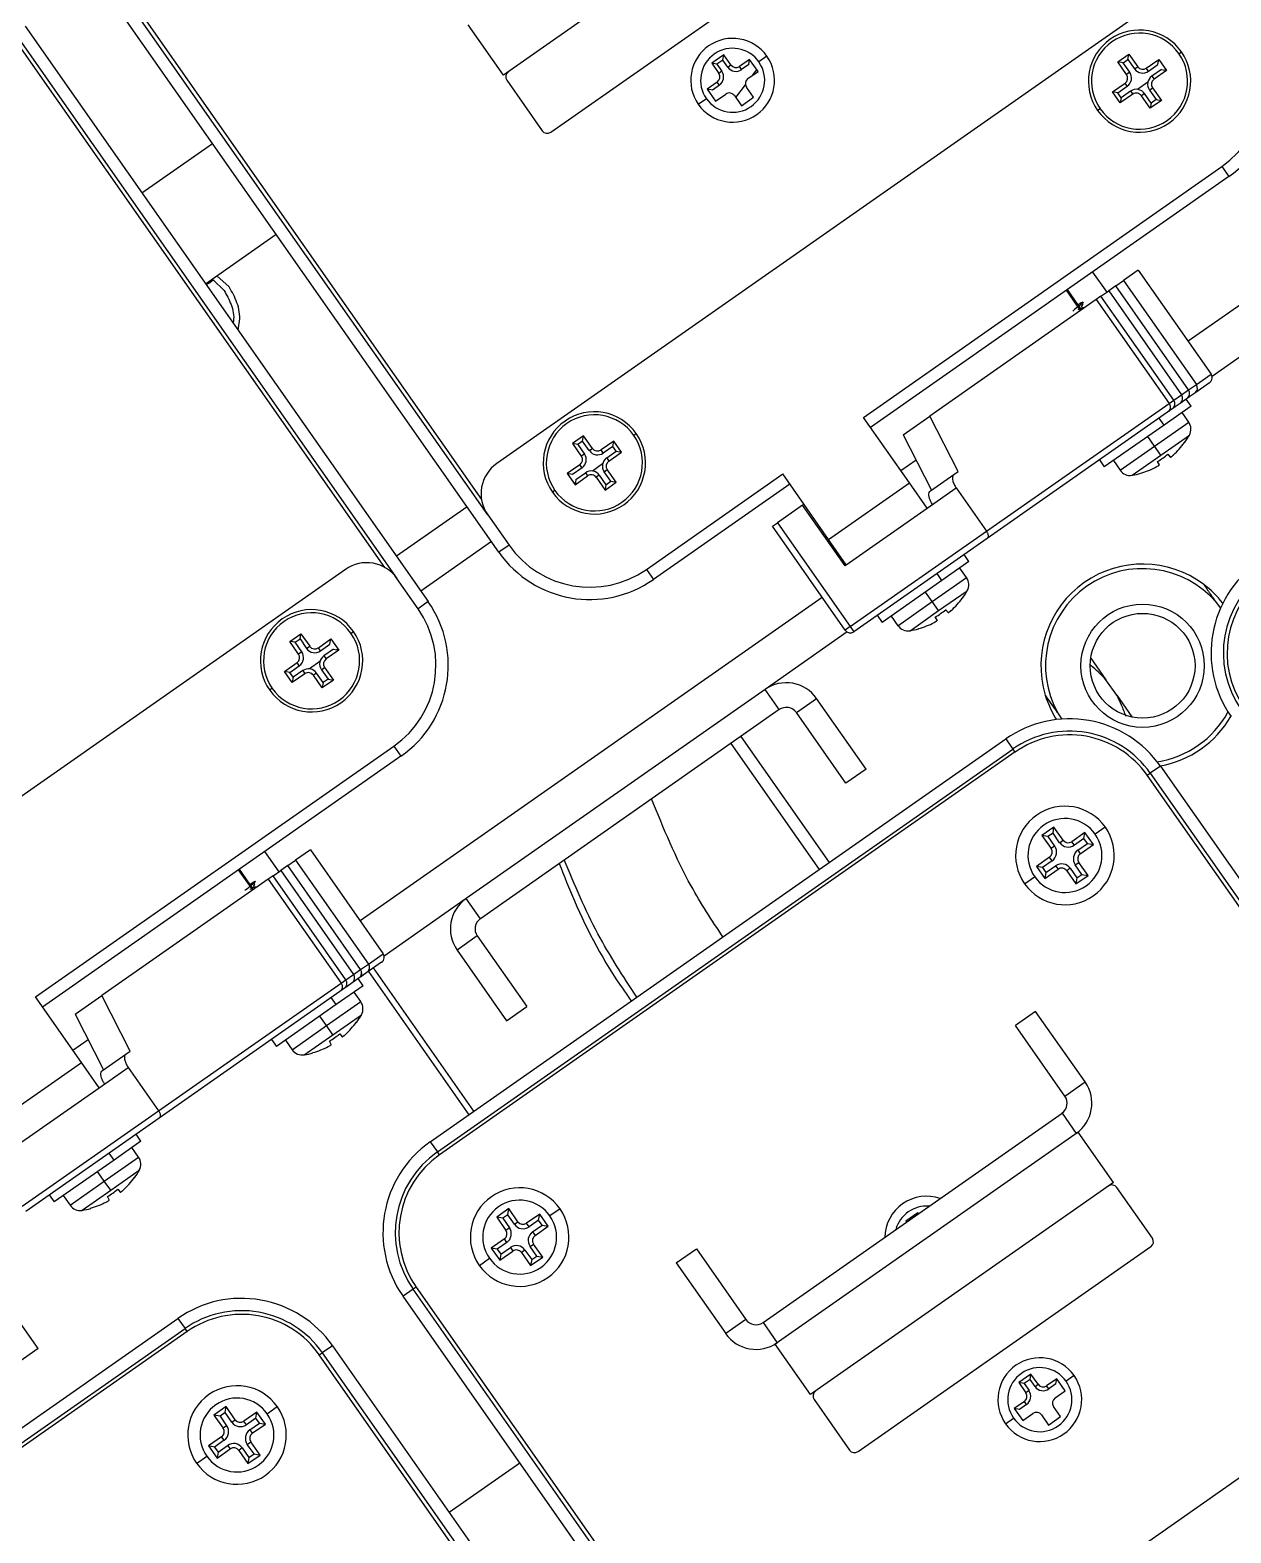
# Model space of a CAD drawing. Header units: millimetres. Extents: x 152904052 to 153933663, y 538271515 to 539240469.
# Drawn here: x 153467469.2 to 153467566.6, y 538580038 to 538580160 of the extents above; entities that cross this region are included whole.
import ezdxf

# ---------------------------------------------------------------- set-up
doc = ezdxf.new("R2010")
doc.units = ezdxf.units.MM
doc.layers.add('POWR', color=5, linetype='Continuous')

msp = doc.modelspace()

# ---------------------------------------------------------------- linework, layer by layer
at = {"layer": 'POWR', "color": 7}
for p, q in [((153467532.16, 538580173.52), (153467507.59, 538580156.31)), ((153467615.51, 538580171.39), (153467563.14, 538580134.72)), ((153467511.44, 538580151.68), (153467535.2, 538580168.32)), ((153467506.33, 538580120.63), (153467475.35, 538580164.87)), ((153467475.6, 538580165.04), (153467505.82, 538580121.88)), ((153467507.23, 538580117.6), (153467474.53, 538580164.29)), ((153467561.95, 538580163.24), (153467507.06, 538580124.81)), ((153467468.8, 538580160.28), (153467501.49, 538580113.59)), ((153467507.59, 538580156.31), (153467504.72, 538580160.41)), ((153467497.96, 538580116.37), (153467467.73, 538580159.53)), ((153467467.98, 538580159.7), (153467498.95, 538580115.47)), ((153467525.47, 538580157.97), (153467524.49, 538580157.28)), ((153467525.4, 538580157.54), (153467524.92, 538580157.2)), ((153467525.4, 538580157.54), (153467525.47, 538580157.97)), ((153467525.8, 538580156.97), (153467525.4, 538580157.54)), ((153467526.05, 538580157.15), (153467525.47, 538580157.97)), ((153467527.56, 538580157.6), (153467526.74, 538580157.03)), ((153467527.49, 538580157.17), (153467527.56, 538580157.6)), ((153467528.25, 538580156.62), (153467527.56, 538580157.6)), ((153467528.97, 538580157.85), (153467528.32, 538580157.39)), ((153467557.43, 538580157.39), (153467558.33, 538580158.02)), ((153467557.86, 538580157.32), (153467558.26, 538580157.6)), ((153467558.26, 538580157.6), (153467558.33, 538580158.02)), ((153467558.26, 538580157.6), (153467558.8, 538580156.82)), ((153467558.33, 538580158.02), (153467559.05, 538580157)), ((153467559.75, 538580156.88), (153467560.77, 538580157.6)), ((153467560.69, 538580157.17), (153467560.77, 538580157.6)), ((153467560.77, 538580157.6), (153467561.4, 538580156.69)), ((153467562.4, 538580158.06), (153467562.6, 538580158.21)), ((153467524.49, 538580157.28), (153467525.06, 538580156.46)), ((153467524.92, 538580157.2), (153467524.49, 538580157.28)), ((153467524.92, 538580157.2), (153467525.32, 538580156.64)), ((153467525.32, 538580156.64), (153467525.06, 538580156.46)), ((153467525.8, 538580156.97), (153467526.05, 538580157.15)), ((153467526.92, 538580156.77), (153467526.74, 538580157.03)), ((153467527.49, 538580157.17), (153467526.92, 538580156.77)), ((153467527.43, 538580156.04), (153467528.25, 538580156.62)), ((153467527.84, 538580156.33), (153467528.16, 538580156.75)), ((153467558.15, 538580156.37), (153467557.43, 538580157.39)), ((153467557.86, 538580157.32), (153467557.43, 538580157.39)), ((153467558.4, 538580156.55), (153467557.86, 538580157.32)), ((153467558.4, 538580156.55), (153467558.15, 538580156.37)), ((153467558.8, 538580156.82), (153467559.05, 538580157)), ((153467559.92, 538580156.63), (153467559.75, 538580156.88)), ((153467559.92, 538580156.63), (153467560.69, 538580157.17)), ((153467560.97, 538580156.77), (153467560.2, 538580156.23)), ((153467560.2, 538580156.23), (153467560.38, 538580155.98)), ((153467561.4, 538580156.69), (153467560.38, 538580155.98)), ((153467560.97, 538580156.77), (153467561.4, 538580156.69)), ((153467561.34, 538580156.78), (153467561.26, 538580156.72)), ((153467507.88, 538580155.9), (153467510.74, 538580151.8)), ((153467524.94, 538580155.76), (153467524.12, 538580155.19)), ((153467524.12, 538580155.19), (153467524.81, 538580154.21)), ((153467524.55, 538580155.11), (153467524.12, 538580155.19)), ((153467525.12, 538580155.51), (153467524.55, 538580155.11)), ((153467525.12, 538580155.51), (153467524.94, 538580155.76)), ((153467526.45, 538580154.49), (153467527.23, 538580155.52)), ((153467527.88, 538580154.53), (153467527.31, 538580155.35)), ((153467557, 538580154.96), (153467558.03, 538580155.67)), ((153467557.63, 538580154.06), (153467557, 538580154.96)), ((153467557.43, 538580154.88), (153467557, 538580154.96)), ((153467557.43, 538580154.88), (153467558.2, 538580155.42)), ((153467558.48, 538580155.02), (153467557.71, 538580154.48)), ((153467558.2, 538580155.42), (153467558.03, 538580155.67)), ((153467558.48, 538580155.02), (153467558.66, 538580154.77)), ((153467559.88, 538580155.75), (153467559.04, 538580155.16)), ((153467560, 538580155.1), (153467560.25, 538580155.28)), ((153467560, 538580155.1), (153467560.54, 538580154.33)), ((153467560.25, 538580155.28), (153467560.97, 538580154.26)), ((153467523.4, 538580153.95), (153467524.06, 538580154.41)), ((153467524.81, 538580154.21), (153467525.63, 538580154.78)), ((153467526.33, 538580154.66), (153467526.9, 538580153.84)), ((153467526.9, 538580153.84), (153467527.88, 538580154.53)), ((153467557.71, 538580154.48), (153467557.43, 538580154.88)), ((153467558.66, 538580154.77), (153467557.63, 538580154.06)), ((153467557.71, 538580154.48), (153467557.63, 538580154.06)), ((153467559.6, 538580154.83), (153467559.35, 538580154.65)), ((153467560.07, 538580153.63), (153467559.35, 538580154.65)), ((153467560.15, 538580154.05), (153467559.6, 538580154.83)), ((153467560.97, 538580154.26), (153467560.07, 538580153.63)), ((153467560.15, 538580154.05), (153467560.07, 538580153.63)), ((153467560.54, 538580154.33), (153467560.15, 538580154.05)), ((153467560.54, 538580154.33), (153467560.97, 538580154.26)), ((153467556.01, 538580153.59), (153467555.8, 538580153.45)), ((153467478.26, 538580146.76), (153467484, 538580150.78)), ((153467536.8, 538580128.54), (153467565.88, 538580148.9)), ((153467565.88, 538580148.9), (153467566.45, 538580148.08)), ((153467566.45, 538580148.08), (153467537.37, 538580127.72)), ((153467483.43, 538580139.39), (153467489.16, 538580143.4)), ((153467555.39, 538580140.34), (153467556.54, 538580138.7)), ((153467559.1, 538580140.49), (153467557.9, 538580139.66)), ((153467559.1, 538580140.49), (153467565, 538580132.06)), ((153467484.05, 538580139.7), (153467484.93, 538580138.85)), ((153467485.34, 538580139.14), (153467484.34, 538580140.03)), ((153467557.27, 538580139.21), (153467556.7, 538580138.81)), ((153467557.27, 538580139.22), (153467557.9, 538580139.66)), ((153467563.18, 538580130.78), (153467557.27, 538580139.22)), ((153467557.27, 538580139.21), (153467557.27, 538580139.22)), ((153467563.18, 538580130.78), (153467557.27, 538580139.21)), ((153467557.9, 538580139.66), (153467563.81, 538580131.22)), ((153467555.69, 538580138.11), (153467542.19, 538580128.65)), ((153467554.42, 538580137.22), (153467553.28, 538580138.86)), ((153467554.49, 538580137.27), (153467553.35, 538580138.91)), ((153467554.45, 538580137.85), (153467554.64, 538580137.93)), ((153467556.07, 538580138.37), (153467555.69, 538580138.11)), ((153467555.69, 538580138.11), (153467561.6, 538580129.67)), ((153467556.07, 538580138.38), (153467556.7, 538580138.81)), ((153467561.98, 538580129.94), (153467556.07, 538580138.38)), ((153467556.07, 538580138.37), (153467556.07, 538580138.38)), ((153467561.98, 538580129.94), (153467556.07, 538580138.37)), ((153467556.7, 538580138.81), (153467562.61, 538580130.38)), ((153467554.45, 538580137.85), (153467554.22, 538580137.65)), ((153467554.28, 538580137.73), (153467554.45, 538580137.85)), ((153467554.74, 538580137.44), (153467554.55, 538580137.44)), ((153467571.74, 538580136.53), (153467565.08, 538580131.86)), ((153467563.81, 538580131.22), (153467565, 538580132.06)), ((153467562.61, 538580130.38), (153467563.18, 538580130.78)), ((153467563.18, 538580130.78), (153467563.81, 538580131.22)), ((153467563.18, 538580130.78), (153467563.18, 538580130.78)), ((153467564.88, 538580131.36), (153467563.69, 538580130.52)), ((153467546.79, 538580119.3), (153467561.6, 538580129.67)), ((153467563.38, 538580129.45), (153467561.19, 538580127.92)), ((153467561.6, 538580129.67), (153467561.98, 538580129.94)), ((153467562.05, 538580129.38), (153467561.86, 538580129.24)), ((153467561.98, 538580129.94), (153467562.61, 538580130.38)), ((153467561.98, 538580129.94), (153467561.98, 538580129.94)), ((153467562.08, 538580129.4), (153467562.03, 538580129.46)), ((153467562.08, 538580129.4), (153467562.05, 538580129.38)), ((153467562.49, 538580129.68), (153467562.08, 538580129.4)), ((153467563.06, 538580130.08), (153467562.49, 538580129.68)), ((153467563.38, 538580129.45), (153467562.98, 538580130.03)), ((153467563.25, 538580130.22), (153467563.06, 538580130.08)), ((153467563.28, 538580130.24), (153467563.23, 538580130.3)), ((153467563.28, 538580130.24), (153467563.25, 538580130.22)), ((153467563.69, 538580130.52), (153467563.28, 538580130.24)), ((153467540.53, 538580123.22), (153467536.8, 538580128.54)), ((153467540.02, 538580127.13), (153467542.19, 538580128.65)), ((153467544.48, 538580124.15), (153467542.19, 538580128.65)), ((153467561.48, 538580128.98), (153467546.83, 538580118.72)), ((153467560.41, 538580126.21), (153467563.19, 538580128.16)), ((153467561.19, 538580127.92), (153467560.79, 538580128.49)), ((153467561.86, 538580129.24), (153467561.48, 538580128.98)), ((153467563.19, 538580128.16), (153467562.65, 538580128.94)), ((153467514.1, 538580127.05), (153467513.2, 538580126.42)), ((153467514.02, 538580126.62), (153467514.1, 538580127.05)), ((153467514.82, 538580126.03), (153467514.1, 538580127.05)), ((153467518.16, 538580127.09), (153467518.37, 538580127.23)), ((153467540.02, 538580127.13), (153467542.31, 538580122.63)), ((153467561.19, 538580127.92), (153467556.34, 538580124.52)), ((153467560.41, 538580126.21), (153467559.86, 538580126.99)), ((153467560.92, 538580125.47), (153467563.24, 538580127.1)), ((153467513.2, 538580126.42), (153467513.91, 538580125.4)), ((153467513.63, 538580126.35), (153467513.2, 538580126.42)), ((153467514.02, 538580126.62), (153467513.63, 538580126.35)), ((153467513.63, 538580126.35), (153467514.17, 538580125.57)), ((153467514.56, 538580125.85), (153467514.02, 538580126.62)), ((153467514.56, 538580125.85), (153467514.82, 538580126.03)), ((153467516.54, 538580126.62), (153467515.51, 538580125.91)), ((153467515.69, 538580125.65), (153467515.51, 538580125.91)), ((153467516.46, 538580126.19), (153467515.69, 538580125.65)), ((153467515.97, 538580125.26), (153467516.74, 538580125.8)), ((153467516.14, 538580125), (153467517.17, 538580125.72)), ((153467516.46, 538580126.19), (153467516.54, 538580126.62)), ((153467516.74, 538580125.8), (153467516.46, 538580126.19)), ((153467517.17, 538580125.72), (153467516.54, 538580126.62)), ((153467516.74, 538580125.8), (153467517.17, 538580125.72)), ((153467557.62, 538580124.26), (153467560.41, 538580126.21)), ((153467560.92, 538580125.47), (153467560.41, 538580126.21)), ((153467562.84, 538580126.5), (153467562.86, 538580126.49)), ((153467513.79, 538580124.7), (153467512.77, 538580123.98)), ((153467513.97, 538580124.45), (153467513.79, 538580124.7)), ((153467514.17, 538580125.57), (153467513.91, 538580125.4)), ((153467515.64, 538580124.78), (153467514.81, 538580124.19)), ((153467515.97, 538580125.26), (153467516.14, 538580125)), ((153467541.07, 538580125.06), (153467539.84, 538580124.2)), ((153467555.94, 538580125.1), (153467556.34, 538580124.52)), ((153467557.08, 538580125.04), (153467557.62, 538580124.26)), ((153467558.6, 538580123.85), (153467560.92, 538580125.47)), ((153467560.81, 538580124.69), (153467560.65, 538580124.97)), ((153467561.49, 538580125.56), (153467561.69, 538580125.32)), ((153467512.77, 538580123.98), (153467513.4, 538580123.08)), ((153467513.2, 538580123.91), (153467512.77, 538580123.98)), ((153467513.97, 538580124.45), (153467513.2, 538580123.91)), ((153467513.4, 538580123.08), (153467514.42, 538580123.8)), ((153467513.47, 538580123.51), (153467513.4, 538580123.08)), ((153467513.47, 538580123.51), (153467514.25, 538580124.05)), ((153467514.25, 538580124.05), (153467514.42, 538580123.8)), ((153467515.37, 538580123.85), (153467515.12, 538580123.68)), ((153467515.12, 538580123.68), (153467515.84, 538580122.65)), ((153467515.37, 538580123.85), (153467515.91, 538580123.08)), ((153467515.77, 538580124.13), (153467516.02, 538580124.31)), ((153467516.31, 538580123.36), (153467515.77, 538580124.13)), ((153467515.84, 538580122.65), (153467516.74, 538580123.28)), ((153467515.91, 538580123.08), (153467516.31, 538580123.36)), ((153467516.74, 538580123.28), (153467516.02, 538580124.31)), ((153467516.31, 538580123.36), (153467516.74, 538580123.28)), ((153467519.19, 538580116.21), (153467530.25, 538580123.95)), ((153467533.97, 538580118.63), (153467530.25, 538580123.95)), ((153467542.23, 538580122.58), (153467544.14, 538580123.92)), ((153467544.14, 538580123.92), (153467544.48, 538580124.15)), ((153467559.31, 538580124), (153467559.3, 538580124.02)), ((153467511.77, 538580122.62), (153467511.57, 538580122.47)), ((153467513.42, 538580123.22), (153467513.34, 538580123.16)), ((153467515.91, 538580123.08), (153467515.84, 538580122.65)), ((153467530.82, 538580123.13), (153467519.76, 538580115.39)), ((153467533.97, 538580118.63), (153467540.53, 538580123.22)), ((153467541.96, 538580121.17), (153467540.53, 538580123.22)), ((153467541.96, 538580121.17), (153467544.32, 538580122.82)), ((153467544.32, 538580122.82), (153467546.79, 538580119.3)), ((153467504.65, 538580121.29), (153467498.91, 538580117.27)), ((153467531.87, 538580121.43), (153467529.82, 538580119.99)), ((153467531.87, 538580121.43), (153467531.97, 538580121.5)), ((153467535.31, 538580116.51), (153467531.87, 538580121.43)), ((153467535.41, 538580116.58), (153467541.96, 538580121.17)), ((153467506.33, 538580120.63), (153467508.05, 538580118.17)), ((153467529.41, 538580119.71), (153467529.82, 538580119.99)), ((153467535.32, 538580111.27), (153467529.41, 538580119.71)), ((153467529.82, 538580119.99), (153467535.73, 538580111.56)), ((153467506.62, 538580118.46), (153467500.89, 538580114.45)), ((153467535.41, 538580116.58), (153467533.97, 538580118.63)), ((153467535.73, 538580111.56), (153467546.79, 538580119.3)), ((153467546.83, 538580118.72), (153467536.02, 538580111.15)), ((153467508.05, 538580118.17), (153467507.23, 538580117.6)), ((153467545.36, 538580116.84), (153467544.96, 538580117.41)), ((153467494.77, 538580116.21), (153467439.89, 538580077.78)), ((153467519.19, 538580116.21), (153467519.76, 538580115.39)), ((153467535.08, 538580116.84), (153467535.14, 538580116.97)), ((153467535.14, 538580116.76), (153467535.24, 538580116.83)), ((153467535.31, 538580116.51), (153467535.41, 538580116.58)), ((153467545.36, 538580116.84), (153467543.17, 538580115.3)), ((153467545.17, 538580115.54), (153467544.62, 538580116.32)), ((153467500.67, 538580113.01), (153467498.95, 538580115.47)), ((153467543.17, 538580115.3), (153467538.32, 538580111.9)), ((153467542.38, 538580113.59), (153467545.17, 538580115.54)), ((153467543.17, 538580115.3), (153467542.77, 538580115.87)), ((153467533.46, 538580113.93), (153467495.97, 538580087.68)), ((153467501.49, 538580113.59), (153467500.67, 538580113.01)), ((153467539.6, 538580111.64), (153467542.38, 538580113.59)), ((153467542.38, 538580113.59), (153467541.84, 538580114.37)), ((153467542.9, 538580112.86), (153467542.38, 538580113.59)), ((153467542.9, 538580112.86), (153467545.22, 538580114.48)), ((153467544.82, 538580113.89), (153467544.84, 538580113.87)), ((153467565.43, 538580113.52), (153467565.76, 538580113.05)), ((153467537.92, 538580112.48), (153467538.32, 538580111.9)), ((153467539.05, 538580112.42), (153467539.6, 538580111.64)), ((153467540.58, 538580111.23), (153467542.9, 538580112.86)), ((153467542.78, 538580112.08), (153467542.63, 538580112.35)), ((153467543.47, 538580112.94), (153467543.67, 538580112.7)), ((153467495.23, 538580111.03), (153467495.43, 538580111.17)), ((153467535.47, 538580111.13), (153467528.82, 538580106.47)), ((153467535.73, 538580111.56), (153467535.32, 538580111.27)), ((153467535.73, 538580111.56), (153467536.02, 538580111.15)), ((153467541.28, 538580111.38), (153467541.27, 538580111.4)), ((153467490.26, 538580110.36), (153467491.16, 538580110.99)), ((153467490.98, 538580109.34), (153467490.26, 538580110.36)), ((153467490.69, 538580110.29), (153467490.26, 538580110.36)), ((153467490.69, 538580110.29), (153467491.09, 538580110.56)), ((153467491.23, 538580109.51), (153467490.69, 538580110.29)), ((153467491.09, 538580110.56), (153467491.16, 538580110.99)), ((153467491.09, 538580110.56), (153467491.63, 538580109.79)), ((153467491.16, 538580110.99), (153467491.88, 538580109.97)), ((153467491.63, 538580109.79), (153467491.88, 538580109.97)), ((153467492.58, 538580109.84), (153467493.6, 538580110.56)), ((153467492.75, 538580109.59), (153467492.58, 538580109.84)), ((153467492.75, 538580109.59), (153467493.52, 538580110.13)), ((153467493.52, 538580110.13), (153467493.6, 538580110.56)), ((153467493.6, 538580110.56), (153467494.23, 538580109.66)), ((153467489.83, 538580107.92), (153467490.86, 538580108.64)), ((153467491.03, 538580108.39), (153467490.86, 538580108.64)), ((153467491.23, 538580109.51), (153467490.98, 538580109.34)), ((153467492.71, 538580108.72), (153467491.87, 538580108.13)), ((153467493.8, 538580109.74), (153467493.03, 538580109.2)), ((153467493.03, 538580109.2), (153467493.21, 538580108.94)), ((153467494.23, 538580109.66), (153467493.21, 538580108.94)), ((153467493.8, 538580109.74), (153467494.23, 538580109.66)), ((153467494.17, 538580109.74), (153467494.09, 538580109.69)), ((153467555.25, 538580109), (153467556.47, 538580107.24)), ((153467490.46, 538580107.02), (153467489.83, 538580107.92)), ((153467490.26, 538580107.85), (153467489.83, 538580107.92)), ((153467490.26, 538580107.85), (153467491.03, 538580108.39)), ((153467490.54, 538580107.45), (153467490.26, 538580107.85)), ((153467491.49, 538580107.74), (153467490.46, 538580107.02)), ((153467490.54, 538580107.45), (153467490.46, 538580107.02)), ((153467491.31, 538580107.99), (153467490.54, 538580107.45)), ((153467491.31, 538580107.99), (153467491.49, 538580107.74)), ((153467492.43, 538580107.79), (153467492.18, 538580107.62)), ((153467492.9, 538580106.59), (153467492.18, 538580107.62)), ((153467492.98, 538580107.02), (153467492.43, 538580107.79)), ((153467492.83, 538580108.07), (153467493.08, 538580108.25)), ((153467492.83, 538580108.07), (153467493.37, 538580107.3)), ((153467493.08, 538580108.25), (153467493.8, 538580107.22)), ((153467488.84, 538580106.56), (153467488.63, 538580106.41)), ((153467493.8, 538580107.22), (153467492.9, 538580106.59)), ((153467492.98, 538580107.02), (153467492.9, 538580106.59)), ((153467493.37, 538580107.3), (153467492.98, 538580107.02)), ((153467493.37, 538580107.3), (153467493.8, 538580107.22)), ((153467528.82, 538580106.47), (153467504.57, 538580089.49)), ((153467529.96, 538580104.83), (153467528.82, 538580106.47)), ((153467557.36, 538580105.99), (153467556.47, 538580107.24)), ((153467531.36, 538580104.59), (153467532.99, 538580105.73)), ((153467537.01, 538580100), (153467532.99, 538580105.73)), ((153467557.36, 538580105.99), (153467558.58, 538580104.23)), ((153467529.96, 538580104.83), (153467505.72, 538580087.85)), ((153467535.37, 538580098.85), (153467531.36, 538580104.59)), ((153467552.92, 538580104.06), (153467552.59, 538580104.53)), ((153467526.85, 538580102.65), (153467534.02, 538580092.41)), ((153467469.63, 538580081.51), (153467498.71, 538580101.87)), ((153467498.71, 538580101.87), (153467499.28, 538580101.05)), ((153467501.66, 538580069.76), (153467548.35, 538580102.45)), ((153467502.24, 538580068.94), (153467548.93, 538580101.63)), ((153467549.1, 538580101.39), (153467502.41, 538580068.69)), ((153467526.03, 538580102.08), (153467533.2, 538580091.84)), ((153467548.35, 538580102.45), (153467548.93, 538580101.63)), ((153467549.1, 538580101.39), (153467548.93, 538580101.63)), ((153467499.28, 538580101.05), (153467470.2, 538580080.69)), ((153467560.89, 538580100.24), (153467560.07, 538580099.67)), ((153467560.89, 538580100.24), (153467593.58, 538580053.55)), ((153467537.01, 538580100), (153467535.37, 538580098.85)), ((153467559.82, 538580099.5), (153467560.07, 538580099.67)), ((153467590.05, 538580056.33), (153467559.82, 538580099.5)), ((153467560.07, 538580099.67), (153467591.04, 538580055.43)), ((153467552.26, 538580095.3), (153467551.28, 538580094.61)), ((153467552.18, 538580094.81), (153467552.26, 538580095.3)), ((153467553.01, 538580094.23), (153467552.26, 538580095.3)), ((153467556.42, 538580095.28), (153467555.61, 538580094.71)), ((153467551.28, 538580094.61), (153467552.03, 538580093.55)), ((153467551.77, 538580094.53), (153467551.28, 538580094.61)), ((153467552.18, 538580094.81), (153467551.77, 538580094.53)), ((153467551.77, 538580094.53), (153467552.31, 538580093.75)), ((153467552.72, 538580094.03), (153467552.18, 538580094.81)), ((153467552.72, 538580094.03), (153467553.01, 538580094.23)), ((153467554.77, 538580094.86), (153467553.71, 538580094.11)), ((153467553.91, 538580093.82), (153467553.71, 538580094.11)), ((153467554.68, 538580094.37), (153467553.91, 538580093.82)), ((153467554.68, 538580094.37), (153467554.77, 538580094.86)), ((153467554.97, 538580093.96), (153467554.68, 538580094.37)), ((153467555.46, 538580093.87), (153467554.77, 538580094.86)), ((153467488.22, 538580093.31), (153467489.37, 538580091.67)), ((153467491.93, 538580093.46), (153467490.73, 538580092.62)), ((153467491.93, 538580093.46), (153467497.83, 538580085.02)), ((153467551.9, 538580092.85), (153467550.84, 538580092.1)), ((153467552.1, 538580092.56), (153467551.9, 538580092.85)), ((153467552.31, 538580093.75), (153467552.03, 538580093.55)), ((153467554.19, 538580093.42), (153467554.97, 538580093.96)), ((153467554.19, 538580093.42), (153467554.39, 538580093.13)), ((153467554.39, 538580093.13), (153467555.46, 538580093.87)), ((153467554.97, 538580093.96), (153467555.46, 538580093.87)), ((153467487.25, 538580090.19), (153467486.11, 538580091.83)), ((153467487.32, 538580090.24), (153467486.18, 538580091.87)), ((153467488.9, 538580091.34), (153467489.53, 538580091.78)), ((153467490.1, 538580092.18), (153467489.53, 538580091.78)), ((153467489.53, 538580091.78), (153467495.44, 538580083.34)), ((153467490.1, 538580092.18), (153467490.73, 538580092.62)), ((153467496.01, 538580083.75), (153467490.1, 538580092.18)), ((153467496.01, 538580083.74), (153467490.1, 538580092.18)), ((153467490.1, 538580092.18), (153467490.1, 538580092.18)), ((153467490.73, 538580092.62), (153467496.64, 538580084.18)), ((153467550.84, 538580092.1), (153467551.53, 538580091.12)), ((153467551.33, 538580092.02), (153467550.84, 538580092.1)), ((153467552.1, 538580092.56), (153467551.33, 538580092.02)), ((153467551.33, 538580092.02), (153467551.61, 538580091.61)), ((153467551.53, 538580091.12), (153467552.59, 538580091.87)), ((153467551.61, 538580091.61), (153467551.53, 538580091.12)), ((153467551.61, 538580091.61), (153467552.39, 538580092.15)), ((153467552.39, 538580092.15), (153467552.59, 538580091.87)), ((153467553.58, 538580091.95), (153467553.29, 538580091.74)), ((153467553.29, 538580091.74), (153467554.03, 538580090.68)), ((153467553.58, 538580091.95), (153467554.12, 538580091.17)), ((153467553.98, 538580092.23), (153467554.27, 538580092.43)), ((153467554.53, 538580091.45), (153467553.98, 538580092.23)), ((153467555.02, 538580091.37), (153467554.27, 538580092.43)), ((153467488.52, 538580091.07), (153467475.02, 538580081.62)), ((153467487.28, 538580090.82), (153467487.05, 538580090.62)), ((153467487.11, 538580090.7), (153467487.28, 538580090.82)), ((153467487.57, 538580090.41), (153467487.38, 538580090.41)), ((153467488.9, 538580091.34), (153467488.52, 538580091.07)), ((153467488.52, 538580091.07), (153467494.43, 538580082.64)), ((153467494.81, 538580082.91), (153467488.9, 538580091.34)), ((153467494.81, 538580082.9), (153467488.9, 538580091.34)), ((153467488.9, 538580091.34), (153467488.9, 538580091.34)), ((153467549.87, 538580090.7), (153467550.69, 538580091.27)), ((153467554.03, 538580090.68), (153467555.02, 538580091.37)), ((153467554.12, 538580091.17), (153467554.03, 538580090.68)), ((153467554.12, 538580091.17), (153467554.53, 538580091.45)), ((153467554.53, 538580091.45), (153467555.02, 538580091.37)), ((153467504.57, 538580089.49), (153467497.91, 538580084.83)), ((153467505.72, 538580087.85), (153467504.57, 538580089.49)), ((153467505.47, 538580086.46), (153467503.83, 538580085.31)), ((153467505.47, 538580086.46), (153467509.48, 538580080.73)), ((153467497.71, 538580084.33), (153467496.52, 538580083.49)), ((153467496.64, 538580084.18), (153467497.83, 538580085.02)), ((153467503.83, 538580085.31), (153467507.85, 538580079.58)), ((153467494.81, 538580082.91), (153467495.44, 538580083.34)), ((153467495.89, 538580083.05), (153467495.32, 538580082.65)), ((153467495.44, 538580083.34), (153467496.01, 538580083.74)), ((153467496.08, 538580083.18), (153467495.89, 538580083.05)), ((153467496.01, 538580083.75), (153467496.64, 538580084.18)), ((153467496.01, 538580083.74), (153467496.01, 538580083.75)), ((153467496.11, 538580083.2), (153467496.06, 538580083.27)), ((153467496.11, 538580083.2), (153467496.08, 538580083.18)), ((153467496.52, 538580083.49), (153467496.11, 538580083.2)), ((153467496.64, 538580083.58), (153467504.79, 538580071.94)), ((153467505.2, 538580072.23), (153467497.05, 538580083.86)), ((153467479.62, 538580072.27), (153467494.43, 538580082.64)), ((153467494.31, 538580081.94), (153467479.66, 538580071.68)), ((153467496.21, 538580082.42), (153467494.02, 538580080.89)), ((153467494.69, 538580082.21), (153467494.31, 538580081.94)), ((153467494.43, 538580082.64), (153467494.81, 538580082.9)), ((153467494.88, 538580082.34), (153467494.69, 538580082.21)), ((153467494.81, 538580082.9), (153467494.81, 538580082.91)), ((153467494.91, 538580082.36), (153467494.86, 538580082.43)), ((153467494.91, 538580082.36), (153467494.88, 538580082.34)), ((153467495.32, 538580082.65), (153467494.91, 538580082.36)), ((153467496.02, 538580081.13), (153467495.48, 538580081.91)), ((153467496.21, 538580082.42), (153467495.81, 538580083)), ((153467473.36, 538580076.18), (153467469.63, 538580081.51)), ((153467472.85, 538580080.1), (153467475.02, 538580081.62)), ((153467477.31, 538580077.12), (153467475.02, 538580081.62)), ((153467494.02, 538580080.89), (153467489.17, 538580077.49)), ((153467493.23, 538580079.18), (153467496.02, 538580081.13)), ((153467494.02, 538580080.89), (153467493.62, 538580081.46)), ((153467507.85, 538580079.58), (153467509.48, 538580080.73)), ((153467472.85, 538580080.1), (153467475.14, 538580075.6)), ((153467493.23, 538580079.18), (153467492.69, 538580079.96)), ((153467493.75, 538580078.44), (153467496.07, 538580080.07)), ((153467495.67, 538580079.47), (153467495.69, 538580079.46)), ((153467550.77, 538580080.34), (153467549.14, 538580079.19)), ((153467554.79, 538580074.61), (153467550.77, 538580080.34)), ((153467490.45, 538580077.23), (153467493.23, 538580079.18)), ((153467491.43, 538580076.81), (153467493.75, 538580078.44)), ((153467493.75, 538580078.44), (153467493.23, 538580079.18)), ((153467494.32, 538580078.53), (153467494.52, 538580078.28)), ((153467553.15, 538580073.46), (153467549.14, 538580079.19)), ((153467473.9, 538580078.03), (153467472.67, 538580077.17)), ((153467476.97, 538580076.88), (153467477.31, 538580077.12)), ((153467488.77, 538580078.06), (153467489.17, 538580077.49)), ((153467489.91, 538580078.01), (153467490.45, 538580077.23)), ((153467492.14, 538580076.97), (153467492.13, 538580076.99)), ((153467493.63, 538580077.66), (153467493.48, 538580077.93)), ((153467466.8, 538580071.6), (153467473.36, 538580076.18)), ((153467474.79, 538580074.14), (153467473.36, 538580076.18)), ((153467474.79, 538580074.14), (153467477.15, 538580075.79)), ((153467475.06, 538580075.54), (153467476.97, 538580076.88)), ((153467477.15, 538580075.79), (153467479.62, 538580072.27)), ((153467553.15, 538580073.46), (153467554.79, 538580074.61)), ((153467468.24, 538580069.55), (153467474.79, 538580074.14)), ((153467468.56, 538580064.52), (153467479.62, 538580072.27)), ((153467528.66, 538580055.09), (153467552.91, 538580072.07)), ((153467552.91, 538580072.07), (153467554.05, 538580070.43)), ((153467479.66, 538580071.68), (153467468.85, 538580064.11)), ((153467478.19, 538580069.8), (153467476, 538580068.27)), ((153467478.19, 538580069.8), (153467477.79, 538580070.38)), ((153467501.66, 538580069.76), (153467502.24, 538580068.94)), ((153467554.22, 538580070.54), (153467529.64, 538580053.34)), ((153467557.08, 538580066.45), (153467554.22, 538580070.54)), ((153467475.21, 538580066.56), (153467478, 538580068.51)), ((153467476, 538580068.27), (153467475.6, 538580068.84)), ((153467478, 538580068.51), (153467477.45, 538580069.29)), ((153467502.41, 538580068.69), (153467502.24, 538580068.94)), ((153467476, 538580068.27), (153467471.15, 538580064.87)), ((153467475.21, 538580066.56), (153467474.67, 538580067.34)), ((153467475.73, 538580065.82), (153467478.05, 538580067.45)), ((153467472.43, 538580064.61), (153467475.21, 538580066.56)), ((153467475.73, 538580065.82), (153467475.21, 538580066.56)), ((153467477.65, 538580066.85), (153467477.67, 538580066.84)), ((153467557.08, 538580066.45), (153467532.51, 538580049.24)), ((153467560.24, 538580061.94), (153467557.37, 538580066.04)), ((153467470.75, 538580065.44), (153467471.15, 538580064.87)), ((153467471.88, 538580065.39), (153467472.43, 538580064.61)), ((153467473.41, 538580064.2), (153467475.73, 538580065.82)), ((153467475.61, 538580065.04), (153467475.46, 538580065.32)), ((153467476.3, 538580065.91), (153467476.5, 538580065.66)), ((153467474.11, 538580064.35), (153467474.1, 538580064.37)), ((153467508.03, 538580064.33), (153467507.05, 538580063.64)), ((153467507.05, 538580063.64), (153467507.79, 538580062.57)), ((153467507.54, 538580063.55), (153467507.05, 538580063.64)), ((153467507.94, 538580063.84), (153467507.54, 538580063.55)), ((153467507.54, 538580063.55), (153467508.08, 538580062.77)), ((153467507.94, 538580063.84), (153467508.03, 538580064.33)), ((153467508.49, 538580063.06), (153467507.94, 538580063.84)), ((153467508.77, 538580063.26), (153467508.03, 538580064.33)), ((153467510.54, 538580063.88), (153467509.47, 538580063.14)), ((153467510.45, 538580063.4), (153467510.54, 538580063.88)), ((153467511.22, 538580062.9), (153467510.54, 538580063.88)), ((153467512.19, 538580064.31), (153467511.37, 538580063.74)), ((153467541.22, 538580064), (153467540.23, 538580063.32)), ((153467541.27, 538580063.92), (153467541.22, 538580064)), ((153467508.08, 538580062.77), (153467507.79, 538580062.57)), ((153467508.49, 538580063.06), (153467508.77, 538580063.26)), ((153467509.67, 538580062.85), (153467509.47, 538580063.14)), ((153467510.45, 538580063.4), (153467509.67, 538580062.85)), ((153467509.96, 538580062.44), (153467510.73, 538580062.99)), ((153467509.96, 538580062.44), (153467510.16, 538580062.16)), ((153467510.16, 538580062.16), (153467511.22, 538580062.9)), ((153467510.73, 538580062.99), (153467510.45, 538580063.4)), ((153467510.73, 538580062.99), (153467511.22, 538580062.9)), ((153467540.23, 538580063.32), (153467540.29, 538580063.23)), ((153467507.67, 538580061.88), (153467506.6, 538580061.13)), ((153467506.6, 538580061.13), (153467507.29, 538580060.15)), ((153467507.09, 538580061.05), (153467506.6, 538580061.13)), ((153467507.87, 538580061.59), (153467507.09, 538580061.05)), ((153467507.09, 538580061.05), (153467507.38, 538580060.64)), ((153467507.38, 538580060.64), (153467508.16, 538580061.18)), ((153467507.87, 538580061.59), (153467507.67, 538580061.88)), ((153467508.16, 538580061.18), (153467508.36, 538580060.89)), ((153467509.75, 538580061.26), (153467510.04, 538580061.46)), ((153467510.29, 538580060.48), (153467509.75, 538580061.26)), ((153467510.78, 538580060.39), (153467510.04, 538580061.46)), ((153467521.61, 538580059.92), (153467523.25, 538580061.07)), ((153467523.25, 538580061.07), (153467527.27, 538580055.33)), ((153467536.36, 538580044.61), (153467560.12, 538580061.25)), ((153467505.64, 538580059.72), (153467506.46, 538580060.3)), ((153467507.29, 538580060.15), (153467508.36, 538580060.89)), ((153467507.38, 538580060.64), (153467507.29, 538580060.15)), ((153467509.34, 538580060.97), (153467509.05, 538580060.77)), ((153467509.05, 538580060.77), (153467509.8, 538580059.71)), ((153467509.34, 538580060.97), (153467509.89, 538580060.2)), ((153467509.8, 538580059.71), (153467510.78, 538580060.39)), ((153467509.89, 538580060.2), (153467509.8, 538580059.71)), ((153467509.89, 538580060.2), (153467510.29, 538580060.48)), ((153467510.29, 538580060.48), (153467510.78, 538580060.39)), ((153467521.61, 538580059.92), (153467525.63, 538580054.19)), ((153467469.84, 538580052.97), (153467465.82, 538580058.7)), ((153467500.27, 538580057.8), (153467499.45, 538580057.22)), ((153467500.52, 538580057.97), (153467500.27, 538580057.8)), ((153467531.24, 538580013.56), (153467500.27, 538580057.8)), ((153467500.52, 538580057.97), (153467530.74, 538580014.81)), ((153467532.15, 538580010.53), (153467499.45, 538580057.22)), ((153467586.86, 538580056.17), (153467531.98, 538580017.74)), ((153467434.49, 538580022.72), (153467481.18, 538580055.42)), ((153467481.18, 538580055.42), (153467481.76, 538580054.6)), ((153467527.27, 538580055.33), (153467525.63, 538580054.19)), ((153467528.66, 538580055.09), (153467529.81, 538580053.45)), ((153467435.07, 538580021.9), (153467481.76, 538580054.6)), ((153467481.93, 538580054.35), (153467435.24, 538580021.66)), ((153467481.93, 538580054.35), (153467481.76, 538580054.6)), ((153467469.84, 538580052.97), (153467468.2, 538580051.82)), ((153467492.65, 538580052.46), (153467492.9, 538580052.63)), ((153467493.72, 538580053.21), (153467492.9, 538580052.63)), ((153467492.9, 538580052.63), (153467523.87, 538580008.4)), ((153467493.72, 538580053.21), (153467526.41, 538580006.52)), ((153467532.51, 538580049.24), (153467529.64, 538580053.34)), ((153467522.88, 538580009.3), (153467492.65, 538580052.46)), ((153467550.39, 538580050.9), (153467549.41, 538580050.21)), ((153467549.41, 538580050.21), (153467549.98, 538580049.39)), ((153467549.84, 538580050.13), (153467549.41, 538580050.21)), ((153467550.32, 538580050.47), (153467549.84, 538580050.13)), ((153467549.84, 538580050.13), (153467550.24, 538580049.57)), ((153467550.32, 538580050.47), (153467550.39, 538580050.9)), ((153467550.72, 538580049.9), (153467550.32, 538580050.47)), ((153467550.97, 538580050.08), (153467550.39, 538580050.9)), ((153467550.72, 538580049.9), (153467550.97, 538580050.08)), ((153467552.48, 538580050.53), (153467551.66, 538580049.96)), ((153467552.41, 538580050.1), (153467551.84, 538580049.7)), ((153467552.41, 538580050.1), (153467552.48, 538580050.53)), ((153467553.17, 538580049.55), (153467552.48, 538580050.53)), ((153467553.89, 538580050.78), (153467553.24, 538580050.32)), ((153467550.24, 538580049.57), (153467549.98, 538580049.39)), ((153467551.84, 538580049.7), (153467551.66, 538580049.96)), ((153467552.35, 538580048.97), (153467553.17, 538580049.55)), ((153467485.09, 538580048.27), (153467484.11, 538580047.58)), ((153467485.01, 538580047.78), (153467484.6, 538580047.49)), ((153467485.01, 538580047.78), (153467485.09, 538580048.27)), ((153467485.55, 538580047), (153467485.01, 538580047.78)), ((153467485.84, 538580047.2), (153467485.09, 538580048.27)), ((153467487.6, 538580047.82), (153467486.53, 538580047.08)), ((153467487.51, 538580047.33), (153467487.6, 538580047.82)), ((153467488.29, 538580046.84), (153467487.6, 538580047.82)), ((153467489.25, 538580048.25), (153467488.44, 538580047.68)), ((153467532.8, 538580048.83), (153467535.66, 538580044.73)), ((153467549.86, 538580048.69), (153467549.04, 538580048.12)), ((153467549.04, 538580048.12), (153467549.73, 538580047.14)), ((153467549.47, 538580048.04), (153467549.04, 538580048.12)), ((153467550.04, 538580048.44), (153467549.47, 538580048.04)), ((153467549.73, 538580047.14), (153467550.55, 538580047.71)), ((153467550.04, 538580048.44), (153467549.86, 538580048.69)), ((153467552.8, 538580047.46), (153467552.23, 538580048.28)), ((153467484.11, 538580047.58), (153467484.86, 538580046.51)), ((153467484.6, 538580047.49), (153467484.11, 538580047.58)), ((153467484.6, 538580047.49), (153467485.14, 538580046.71)), ((153467485.14, 538580046.71), (153467484.86, 538580046.51)), ((153467485.55, 538580047), (153467485.84, 538580047.2)), ((153467486.74, 538580046.79), (153467486.53, 538580047.08)), ((153467487.51, 538580047.33), (153467486.74, 538580046.79)), ((153467487.02, 538580046.38), (153467487.8, 538580046.93)), ((153467487.22, 538580046.1), (153467488.29, 538580046.84)), ((153467487.8, 538580046.93), (153467487.51, 538580047.33)), ((153467487.8, 538580046.93), (153467488.29, 538580046.84)), ((153467548.32, 538580046.88), (153467548.98, 538580047.34)), ((153467551.25, 538580047.59), (153467551.82, 538580046.77)), ((153467551.82, 538580046.77), (153467552.8, 538580047.46)), ((153467484.73, 538580045.82), (153467483.67, 538580045.07)), ((153467484.93, 538580045.53), (153467484.16, 538580044.98)), ((153467484.93, 538580045.53), (153467484.73, 538580045.82)), ((153467486.81, 538580045.2), (153467487.1, 538580045.4)), ((153467487.36, 538580044.42), (153467486.81, 538580045.2)), ((153467487.02, 538580046.38), (153467487.22, 538580046.1)), ((153467487.85, 538580044.33), (153467487.1, 538580045.4)), ((153467482.7, 538580043.66), (153467483.52, 538580044.24)), ((153467484.16, 538580044.98), (153467483.67, 538580045.07)), ((153467483.67, 538580045.07), (153467484.36, 538580044.09)), ((153467484.16, 538580044.98), (153467484.44, 538580044.58)), ((153467484.36, 538580044.09), (153467485.42, 538580044.83)), ((153467484.44, 538580044.58), (153467484.36, 538580044.09)), ((153467484.44, 538580044.58), (153467485.22, 538580045.12)), ((153467485.22, 538580045.12), (153467485.42, 538580044.83)), ((153467486.4, 538580044.91), (153467486.12, 538580044.71)), ((153467486.12, 538580044.71), (153467486.86, 538580043.65)), ((153467486.4, 538580044.91), (153467486.95, 538580044.14)), ((153467486.86, 538580043.65), (153467487.85, 538580044.33)), ((153467486.95, 538580044.14), (153467486.86, 538580043.65)), ((153467486.95, 538580044.14), (153467487.36, 538580044.42)), ((153467487.36, 538580044.42), (153467487.85, 538580044.33)), ((153467503.18, 538580039.69), (153467508.92, 538580043.71))]:
    msp.add_line(p, q, dxfattribs=at)
for radius in [5, 4.25]:
    msp.add_circle((153467559.45, 538580108.39), radius, dxfattribs=at)
for centre, radius, start, end in [((153467559.2, 538580155.83), 4.15, 35, 215), ((153467561.29, 538580155.46), 8, 305, 35), ((153467561.29, 538580155.46), 9, 305, 35), ((153467526.19, 538580155.9), 3.4, 35, 215), ((153467559.2, 538580155.83), 3.9, 35, 215), ((153467526.19, 538580155.9), 3.4, 215, 35), ((153467526.19, 538580155.9), 2.6, 35, 215), ((153467559.2, 538580155.83), 4.15, 215, 35), ((153467559.2, 538580155.83), 3.9, 215, 35), ((153467508.29, 538580156.19), 0.5, 125, 215), ((153467526.19, 538580155.9), 2.6, 215, 35), ((153467524.65, 538580156.17), 0.5, 305, 35), ((153467524.65, 538580156.17), 0.807, 305, 35), ((153467526.46, 538580157.43), 0.807, 215, 305), ((153467526.46, 538580157.43), 0.5, 215, 305), ((153467557.74, 538580156.08), 0.5, 305, 35), ((153467557.74, 538580156.08), 0.807, 305, 35), ((153467559.46, 538580157.29), 0.807, 215, 305), ((153467559.46, 538580157.29), 0.5, 215, 305), ((153467560.66, 538580155.57), 0.807, 125, 215), ((153467527.72, 538580155.63), 0.5, 125, 215), ((153467558.94, 538580154.36), 0.807, 35, 125), ((153467560.66, 538580155.57), 0.5, 125, 215), ((153467525.92, 538580154.37), 0.5, 35, 125), ((153467558.94, 538580154.36), 0.5, 35, 125), ((153467511.15, 538580152.09), 0.5, 215, 305), ((153467562.77, 538580130.49), 0.5, 305, 35), ((153467562.77, 538580130.49), 0.499, 305.07, 35.0698), ((153467563.4, 538580130.93), 0.499, 305.07, 35.0698), ((153467561.57, 538580129.65), 0.5, 305, 35), ((153467561.57, 538580129.65), 0.499, 305.07, 35.0698), ((153467562.09, 538580129.47), 0.103, 217.4159, 246.5165), ((153467562.2, 538580130.09), 0.499, 305.07, 35.0698), ((153467563.29, 538580130.31), 0.103, 217.4159, 246.5165), ((153467514.97, 538580124.85), 4.15, 35, 215), ((153467514.97, 538580124.85), 3.9, 35, 215), ((153467562.37, 538580127.59), 1, 330.8721, 35), ((153467514.97, 538580124.85), 4.15, 215, 35), ((153467514.97, 538580124.85), 3.9, 215, 35), ((153467557.57, 538580130.27), 6.5, 324.4786, 330.8721), ((153467515.23, 538580126.31), 0.807, 215, 305), ((153467515.23, 538580126.31), 0.5, 215, 305), ((153467557.54, 538580130.3), 6.52, 312.4848, 324.3917), ((153467508.78, 538580122.35), 3, 125, 215), ((153467513.51, 538580125.11), 0.5, 305, 35), ((153467513.51, 538580125.11), 0.807, 305, 35), ((153467516.43, 538580124.59), 0.807, 125, 215), ((153467516.43, 538580124.59), 0.5, 125, 215), ((153467557.54, 538580130.3), 6.52, 285.6083, 297.5152), ((153467557.46, 538580130.42), 6.32, 300.3185, 309.6814), ((153467514.71, 538580123.39), 0.807, 35, 125), ((153467514.71, 538580123.39), 0.5, 35, 125), ((153467558.44, 538580124.83), 1, 215, 279.1279), ((153467557.57, 538580130.27), 6.5, 279.1279, 285.5214), ((153467514.6, 538580122.76), 9, 215, 305), ((153467514.6, 538580122.76), 8, 215, 305), ((153467496.5, 538580113.75), 3, 35, 125), ((153467559.45, 538580108.39), 8.25, 53.1949, 196.8051), ((153467559.45, 538580108.39), 7.88, 40.5937, 209.4063), ((153467574, 538580109.42), 9, 125, 215), ((153467574, 538580109.42), 8, 125, 215), ((153467544.35, 538580114.97), 1, 330.8721, 35), ((153467559.45, 538580108.39), 8.25, 37.9694, 53.1949), ((153467574, 538580109.42), 7.7, 125, 215), ((153467494.12, 538580108.42), 9, 305, 35), ((153467539.52, 538580117.68), 6.52, 312.4848, 324.3917), ((153467539.55, 538580117.65), 6.5, 324.4786, 330.8721), ((153467492.03, 538580108.79), 4.15, 35, 215), ((153467492.03, 538580108.79), 3.9, 35, 215), ((153467494.12, 538580108.42), 8, 305, 35), ((153467539.44, 538580117.8), 6.32, 300.3185, 309.6814), ((153467492.03, 538580108.79), 4.15, 215, 35), ((153467535.73, 538580111.56), 0.5, 215, 305), ((153467540.42, 538580112.22), 1, 215, 279.1279), ((153467539.55, 538580117.65), 6.5, 279.1279, 285.5214), ((153467539.52, 538580117.68), 6.52, 285.6083, 297.5152), ((153467492.03, 538580108.79), 3.9, 215, 35), ((153467492.29, 538580110.25), 0.5, 215, 305), ((153467490.57, 538580109.05), 0.5, 305, 35), ((153467490.57, 538580109.05), 0.807, 305, 35), ((153467492.29, 538580110.25), 0.807, 215, 305), ((153467493.49, 538580108.53), 0.807, 125, 215), ((153467493.49, 538580108.53), 0.5, 125, 215), ((153467491.77, 538580107.33), 0.807, 35, 125), ((153467491.77, 538580107.33), 0.5, 35, 125), ((153467530.54, 538580104.01), 3, 35, 125), ((153467530.54, 538580104.01), 1, 35, 125), ((153467559.45, 538580108.39), 8.25, 196.8051, 212.0306), ((153467553.52, 538580095.08), 9, 35, 125), ((153467559.45, 538580108.39), 7.88, 278.5203, 331.4797), ((153467559.45, 538580108.39), 8.25, 280.0889, 330.1031), ((153467553.52, 538580095.08), 8, 35, 125), ((153467553.52, 538580095.08), 7.7, 35, 125), ((153467553.15, 538580092.99), 4, 35, 215), ((153467553.15, 538580092.99), 4, 215, 35), ((153467553.15, 538580092.99), 3, 35, 215), ((153467553.15, 538580092.99), 3, 215, 35), ((153467553.42, 538580094.52), 0.851, 215, 305), ((153467553.42, 538580094.52), 0.5, 215, 305), ((153467551.62, 538580093.26), 0.5, 305, 35), ((153467551.62, 538580093.26), 0.851, 305, 35), ((153467554.68, 538580092.72), 0.851, 125, 215), ((153467554.68, 538580092.72), 0.5, 125, 215), ((153467552.88, 538580091.46), 0.851, 35, 125), ((153467552.88, 538580091.46), 0.5, 35, 125), ((153467506.29, 538580087.04), 3, 125, 215), ((153467506.29, 538580087.04), 1, 125, 215), ((153467495.03, 538580083.06), 0.499, 305.07, 35.0698), ((153467495.6, 538580083.46), 0.5, 305, 35), ((153467495.6, 538580083.46), 0.499, 305.07, 35.0698), ((153467496.12, 538580083.28), 0.103, 217.4159, 246.5165), ((153467496.23, 538580083.9), 0.499, 305.07, 35.0698), ((153467494.4, 538580082.62), 0.5, 305, 35), ((153467494.4, 538580082.62), 0.499, 305.07, 35.0698), ((153467494.92, 538580082.44), 0.103, 217.4159, 246.5165), ((153467495.2, 538580080.55), 1, 330.8721, 35), ((153467490.37, 538580083.27), 6.52, 312.4848, 324.3917), ((153467490.4, 538580083.23), 6.5, 324.4786, 330.8721), ((153467490.29, 538580083.39), 6.32, 300.3185, 309.6814), ((153467491.27, 538580077.8), 1, 215, 279.1279), ((153467490.4, 538580083.23), 6.5, 279.1279, 285.5214), ((153467490.37, 538580083.27), 6.52, 285.6083, 297.5152), ((153467552.33, 538580072.89), 3, 305, 35), ((153467552.33, 538580072.89), 1, 305, 35), ((153467506.82, 538580062.38), 9, 125, 215), ((153467477.18, 538580067.94), 1, 330.8721, 35), ((153467506.82, 538580062.38), 8, 125, 215), ((153467506.82, 538580062.38), 7.7, 125, 215), ((153467472.38, 538580070.61), 6.5, 324.4786, 330.8721), ((153467472.35, 538580070.65), 6.52, 312.4848, 324.3917), ((153467508.91, 538580062.02), 4, 35, 215), ((153467556.96, 538580065.75), 0.5, 35, 125), ((153467472.35, 538580070.65), 6.52, 285.6083, 297.5152), ((153467472.27, 538580070.77), 6.32, 300.3185, 309.6814), ((153467508.91, 538580062.02), 3, 35, 215), ((153467541.93, 538580061.94), 3.4, 71.0319, 178.9681), ((153467473.25, 538580065.18), 1, 215, 279.1279), ((153467472.38, 538580070.61), 6.5, 279.1279, 285.5214), ((153467508.91, 538580062.02), 4, 215, 35), ((153467508.91, 538580062.02), 3, 215, 35), ((153467541.93, 538580061.94), 2.6, 85.2849, 164.7151), ((153467507.38, 538580062.29), 0.5, 305, 35), ((153467507.38, 538580062.29), 0.851, 305, 35), ((153467509.18, 538580063.55), 0.851, 215, 305), ((153467509.18, 538580063.55), 0.5, 215, 305), ((153467510.45, 538580061.75), 0.851, 125, 215), ((153467508.64, 538580060.48), 0.851, 35, 125), ((153467510.45, 538580061.75), 0.5, 125, 215), ((153467559.83, 538580061.65), 0.5, 305, 35), ((153467508.64, 538580060.48), 0.5, 35, 125), ((153467486.35, 538580048.05), 9, 35, 125), ((153467486.35, 538580048.05), 8, 35, 125), ((153467486.35, 538580048.05), 7.7, 35, 125), ((153467528.08, 538580055.91), 1, 215, 305), ((153467528.08, 538580055.91), 3, 215, 305), ((153467551.11, 538580048.83), 3.4, 35, 215), ((153467551.11, 538580048.83), 2.6, 35, 215), ((153467551.11, 538580048.83), 3.4, 215, 35), ((153467551.11, 538580048.83), 2.6, 215, 35), ((153467551.38, 538580050.36), 0.5, 215, 305), ((153467485.98, 538580045.96), 4, 35, 215), ((153467485.98, 538580045.96), 3, 35, 215), ((153467533.21, 538580049.12), 0.5, 125, 215), ((153467549.57, 538580049.1), 0.5, 305, 35), ((153467549.57, 538580049.1), 0.807, 305, 35), ((153467551.38, 538580050.36), 0.807, 215, 305), ((153467552.64, 538580048.56), 0.5, 125, 215), ((153467485.98, 538580045.96), 4, 215, 35), ((153467485.98, 538580045.96), 3, 215, 35), ((153467550.84, 538580047.3), 0.5, 35, 125), ((153467484.45, 538580046.23), 0.5, 305, 35), ((153467484.45, 538580046.23), 0.851, 305, 35), ((153467486.25, 538580047.49), 0.851, 215, 305), ((153467486.25, 538580047.49), 0.5, 215, 305), ((153467485.71, 538580044.42), 0.851, 35, 125), ((153467487.51, 538580045.69), 0.851, 125, 215), ((153467487.51, 538580045.69), 0.5, 125, 215), ((153467485.71, 538580044.42), 0.5, 35, 125), ((153467536.07, 538580045.02), 0.5, 215, 305)]:
    msp.add_arc(centre, radius, start, end, dxfattribs=at)
for points, knots in [([(153467483.48, 538580139.31), (153467483.51, 538580139.33), (153467483.64, 538580139.42), (153467483.88, 538580139.58), (153467484.05, 538580139.7)], [0, 0, 0, 0, 0.259781, 1, 1, 1, 1]), ([(153467486.06, 538580135.63), (153467486.11, 538580135.87), (153467486.28, 538580136.6), (153467486.06, 538580137.86), (153467485.58, 538580138.72), (153467485.34, 538580139.14)], [0, 0, 0, 0, 0.198437, 0.60934, 1, 1, 1, 1]), ([(153467484.93, 538580138.85), (153467485.14, 538580138.48), (153467485.56, 538580137.71), (153467485.77, 538580136.75), (153467485.67, 538580136.25), (153467485.66, 538580136.2)], [0, 0, 0, 0, 0.459005, 0.941794, 1, 1, 1, 1]), ([(153467554.62, 538580137.9), (153467554.62, 538580137.88), (153467554.61, 538580137.85), (153467554.34, 538580137.61), (153467553.98, 538580137.33), (153467553.79, 538580137.17)], [0, 0, 0, 0, 0.212902, 0.581197, 1, 1, 1, 1]), ([(153467554.23, 538580137.29), (153467554.32, 538580137.34), (153467554.49, 538580137.43), (153467554.57, 538580137.46), (153467554.55, 538580137.42), (153467554.54, 538580137.41)], [0, 0, 0, 0, 0.402272, 0.802406, 1, 1, 1, 1]), ([(153467554.5, 538580137.51), (153467554.53, 538580137.58), (153467554.57, 538580137.71), (153467554.62, 538580137.85), (153467554.65, 538580137.92)], [0, 0, 0, 0, 0.499894, 1, 1, 1, 1]), ([(153467564.88, 538580131.36), (153467564.93, 538580131.41), (153467565.05, 538580131.51), (153467565.1, 538580131.71), (153467565.09, 538580131.91), (153467565.03, 538580132.01), (153467565, 538580132.06)], [0, 0, 0, 0, 0.270336, 0.562527, 0.789797, 1, 1, 1, 1]), ([(153467561.6, 538580129.67), (153467561.62, 538580129.63), (153467561.67, 538580129.55), (153467561.7, 538580129.4), (153467561.68, 538580129.24), (153467561.61, 538580129.09), (153467561.52, 538580129.01), (153467561.48, 538580128.98)], [0, 0, 0, 0, 0.174928, 0.36388, 0.560047, 0.788091, 1, 1, 1, 1]), ([(153467560.55, 538580124.52), (153467560.59, 538580124.54), (153467560.66, 538580124.57), (153467560.75, 538580124.63), (153467560.8, 538580124.67), (153467560.8, 538580124.69), (153467560.81, 538580124.69)], [0, 0, 0, 0, 0.250648, 0.499754, 0.7491, 1, 1, 1, 1]), ([(153467561.69, 538580125.32), (153467561.7, 538580125.32), (153467561.72, 538580125.31), (153467561.78, 538580125.35), (153467561.86, 538580125.41), (153467561.92, 538580125.47), (153467561.95, 538580125.49)], [0, 0, 0, 0, 0.250648, 0.499754, 0.7491, 1, 1, 1, 1]), ([(153467561.95, 538580125.49), (153467561.92, 538580125.47), (153467561.86, 538580125.41), (153467561.78, 538580125.35), (153467561.72, 538580125.31), (153467561.7, 538580125.32), (153467561.69, 538580125.32)], [0, 0, 0, 0, 0.250648, 0.499754, 0.7491, 1, 1, 1, 1]), ([(153467544.14, 538580123.92), (153467544.1, 538580123.86), (153467544, 538580123.75), (153467544.02, 538580123.44), (153467544.14, 538580123.11), (153467544.26, 538580122.91), (153467544.32, 538580122.82)], [0, 0, 0, 0, 0.273241, 0.566326, 0.792171, 1, 1, 1, 1]), ([(153467542.41, 538580121.48), (153467542.36, 538580121.56), (153467542.25, 538580121.72), (153467542.15, 538580121.98), (153467542.1, 538580122.24), (153467542.12, 538580122.46), (153467542.19, 538580122.54), (153467542.23, 538580122.58)], [0, 0, 0, 0, 0.1747357, 0.3635479, 0.5596916, 0.7878702, 1, 1, 1, 1]), ([(153467546.79, 538580119.3), (153467546.81, 538580119.26), (153467546.86, 538580119.18), (153467546.91, 538580119.04), (153467546.93, 538580118.91), (153467546.9, 538580118.79), (153467546.85, 538580118.74), (153467546.83, 538580118.72)], [0, 0, 0, 0, 0.1635184, 0.3442853, 0.5393013, 0.7753085, 1, 1, 1, 1]), ([(153467564.4, 538580115), (153467564.57, 538580114.75), (153467564.91, 538580114.26), (153467565.26, 538580113.76), (153467565.43, 538580113.52)], [0, 0, 0, 0, 0.517925, 1, 1, 1, 1]), ([(153467543.67, 538580112.7), (153467543.68, 538580112.7), (153467543.69, 538580112.7), (153467543.75, 538580112.73), (153467543.83, 538580112.79), (153467543.89, 538580112.85), (153467543.92, 538580112.87)], [0, 0, 0, 0, 0.250648, 0.499754, 0.7491, 1, 1, 1, 1]), ([(153467543.92, 538580112.87), (153467543.89, 538580112.85), (153467543.83, 538580112.79), (153467543.75, 538580112.73), (153467543.69, 538580112.7), (153467543.68, 538580112.7), (153467543.67, 538580112.7)], [0, 0, 0, 0, 0.2506482, 0.4997541, 0.7490998, 1, 1, 1, 1]), ([(153467542.53, 538580111.9), (153467542.57, 538580111.92), (153467542.64, 538580111.96), (153467542.72, 538580112.01), (153467542.78, 538580112.05), (153467542.78, 538580112.07), (153467542.78, 538580112.08)], [0, 0, 0, 0, 0.250648, 0.499754, 0.7491, 1, 1, 1, 1]), ([(153467542.78, 538580112.08), (153467542.78, 538580112.07), (153467542.78, 538580112.05), (153467542.72, 538580112.01), (153467542.64, 538580111.96), (153467542.57, 538580111.92), (153467542.53, 538580111.9)], [0, 0, 0, 0, 0.250648, 0.499754, 0.7491, 1, 1, 1, 1]), ([(153467556.47, 538580107.24), (153467556.4, 538580107.33), (153467556, 538580107.79), (153467555.52, 538580108.18), (153467555.13, 538580108.51)], [0, 0, 0, 0, 0.179084, 1, 1, 1, 1]), ([(153467552.59, 538580104.53), (153467552.53, 538580104.62), (153467552.18, 538580105.12), (153467551.84, 538580105.61), (153467551.56, 538580106.01)], [0, 0, 0, 0, 0.179084, 1, 1, 1, 1]), ([(153467558.09, 538580104.29), (153467557.98, 538580104.59), (153467557.78, 538580105.18), (153467557.49, 538580105.72), (153467557.36, 538580105.99)], [0, 0, 0, 0, 0.517925, 1, 1, 1, 1]), ([(153467525.4, 538580086.38), (153467524.5, 538580087.74), (153467522.19, 538580091.27), (153467520.59, 538580095.18), (153467519.61, 538580097.58)], [0, 0, 0, 0, 0.385165, 1, 1, 1, 1]), ([(153467512.12, 538580092.34), (153467512.52, 538580091.33), (153467513.92, 538580087.78), (153467515.92, 538580084.03), (153467517.75, 538580081.5), (153467517.97, 538580081.18)], [0, 0, 0, 0, 0.258298, 0.906961, 1, 1, 1, 1]), ([(153467518.42, 538580081.49), (153467517.31, 538580083.18), (153467515, 538580086.71), (153467513.38, 538580090.6), (153467512.53, 538580092.63)], [0, 0, 0, 0, 0.478563, 1, 1, 1, 1]), ([(153467487.28, 538580090.82), (153467487.36, 538580090.85), (153467487.51, 538580090.93), (153467487.45, 538580090.84), (153467487.18, 538580090.59), (153467486.81, 538580090.29), (153467486.62, 538580090.14)], [0, 0, 0, 0, 0.240848, 0.476572, 0.721491, 1, 1, 1, 1]), ([(153467487.06, 538580090.26), (153467487.15, 538580090.31), (153467487.32, 538580090.4), (153467487.4, 538580090.42), (153467487.38, 538580090.39), (153467487.37, 538580090.38)], [0, 0, 0, 0, 0.402272, 0.802406, 1, 1, 1, 1]), ([(153467487.33, 538580090.47), (153467487.36, 538580090.54), (153467487.4, 538580090.68), (153467487.45, 538580090.81), (153467487.47, 538580090.88)], [0, 0, 0, 0, 0.499894, 1, 1, 1, 1]), ([(153467497.71, 538580084.33), (153467497.76, 538580084.37), (153467497.87, 538580084.47), (153467497.93, 538580084.68), (153467497.92, 538580084.87), (153467497.86, 538580084.97), (153467497.83, 538580085.02)], [0, 0, 0, 0, 0.270336, 0.562527, 0.789797, 1, 1, 1, 1]), ([(153467494.43, 538580082.64), (153467494.45, 538580082.6), (153467494.5, 538580082.51), (153467494.52, 538580082.36), (153467494.51, 538580082.21), (153467494.44, 538580082.05), (153467494.35, 538580081.98), (153467494.31, 538580081.94)], [0, 0, 0, 0, 0.174928, 0.36388, 0.560047, 0.788091, 1, 1, 1, 1]), ([(153467494.52, 538580078.28), (153467494.53, 538580078.28), (153467494.54, 538580078.28), (153467494.6, 538580078.32), (153467494.69, 538580078.38), (153467494.75, 538580078.43), (153467494.78, 538580078.46)], [0, 0, 0, 0, 0.250648, 0.499754, 0.7491, 1, 1, 1, 1]), ([(153467494.78, 538580078.46), (153467494.75, 538580078.43), (153467494.69, 538580078.38), (153467494.6, 538580078.32), (153467494.54, 538580078.28), (153467494.53, 538580078.28), (153467494.52, 538580078.28)], [0, 0, 0, 0, 0.250648, 0.499754, 0.7491, 1, 1, 1, 1]), ([(153467493.38, 538580077.48), (153467493.42, 538580077.5), (153467493.49, 538580077.54), (153467493.57, 538580077.6), (153467493.63, 538580077.64), (153467493.63, 538580077.65), (153467493.63, 538580077.66)], [0, 0, 0, 0, 0.2506482, 0.4997541, 0.7490998, 1, 1, 1, 1]), ([(153467476.97, 538580076.88), (153467476.93, 538580076.83), (153467476.83, 538580076.72), (153467476.85, 538580076.41), (153467476.97, 538580076.08), (153467477.09, 538580075.88), (153467477.15, 538580075.79)], [0, 0, 0, 0, 0.273241, 0.566326, 0.7921708, 1, 1, 1, 1]), ([(153467475.24, 538580074.45), (153467475.19, 538580074.53), (153467475.08, 538580074.69), (153467474.98, 538580074.95), (153467474.93, 538580075.2), (153467474.94, 538580075.43), (153467475.02, 538580075.51), (153467475.06, 538580075.54)], [0, 0, 0, 0, 0.174736, 0.363548, 0.559692, 0.78787, 1, 1, 1, 1]), ([(153467479.62, 538580072.27), (153467479.64, 538580072.23), (153467479.69, 538580072.14), (153467479.74, 538580072.01), (153467479.76, 538580071.87), (153467479.73, 538580071.75), (153467479.68, 538580071.71), (153467479.66, 538580071.68)], [0, 0, 0, 0, 0.163518, 0.344285, 0.539301, 0.775308, 1, 1, 1, 1]), ([(153467475.36, 538580064.87), (153467475.4, 538580064.88), (153467475.47, 538580064.92), (153467475.55, 538580064.98), (153467475.61, 538580065.02), (153467475.61, 538580065.04), (153467475.61, 538580065.04)], [0, 0, 0, 0, 0.2506482, 0.4997541, 0.7490998, 1, 1, 1, 1]), ([(153467476.5, 538580065.66), (153467476.51, 538580065.66), (153467476.52, 538580065.66), (153467476.58, 538580065.7), (153467476.66, 538580065.76), (153467476.72, 538580065.81), (153467476.75, 538580065.84)], [0, 0, 0, 0, 0.2506482, 0.4997541, 0.7490998, 1, 1, 1, 1]), ([(153467476.75, 538580065.84), (153467476.72, 538580065.81), (153467476.66, 538580065.76), (153467476.58, 538580065.7), (153467476.52, 538580065.66), (153467476.51, 538580065.66), (153467476.5, 538580065.66)], [0, 0, 0, 0, 0.250648, 0.499754, 0.7491, 1, 1, 1, 1])]:
    msp.add_open_spline(points, degree=3, knots=knots, dxfattribs=at)

doc.saveas('drawing.dxf')
